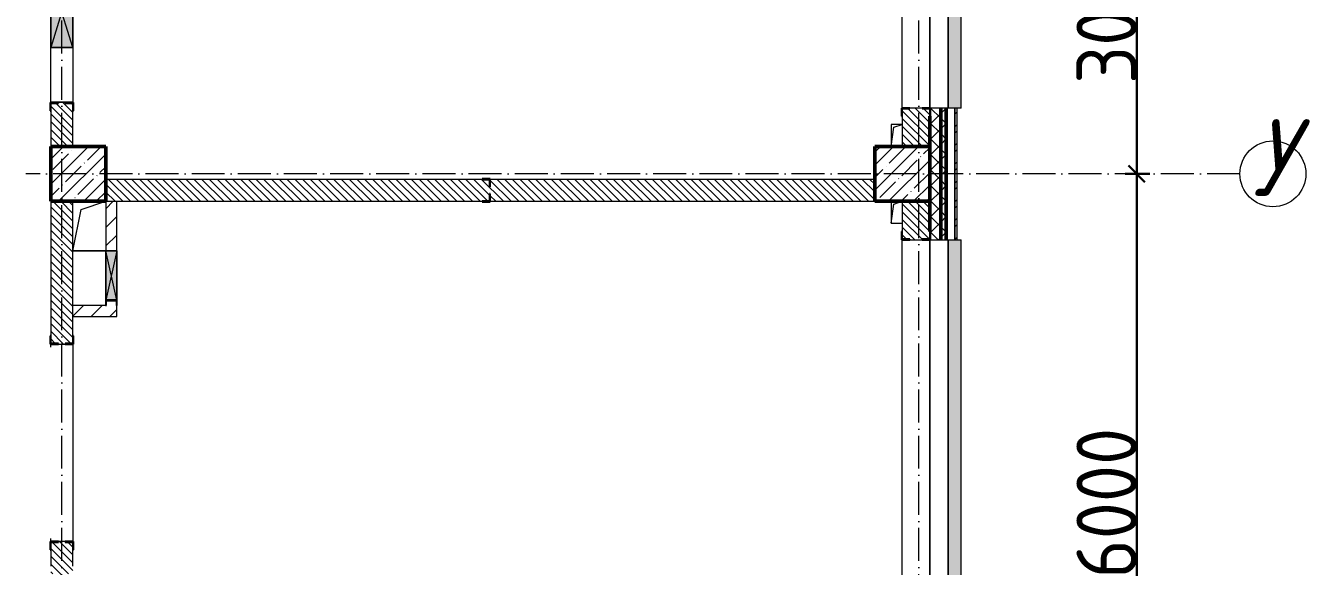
# Model space of a CAD drawing. Header units: millimetres. Extents: x -12989 to 629078, y -109036 to 555275.
# Drawn here: x 376792 to 388485, y -56107 to -51182 of the extents above; entities that cross this region are included whole.
import ezdxf

# ---------------------------------------------------------------- set-up
doc = ezdxf.new("R2010")
doc.units = ezdxf.units.MM
doc.linetypes.add('50_200_ШТРИХ_1Т_ш5_п1_п1_', pattern=[700, 500, -100, 0, -100])
for name, color, linetype, lineweight in [('4 -стяжа', 7, 'Continuous', 30), ('A-____-____-DIMS', 7, 'Continuous', 9), ('A-DETL-GENF-OTLN', 7, 'Continuous', 9), ('A-FLOR-____-OTLN', 7, 'Continuous', 9), ('A-GENM-____-MCUT', 7, 'Continuous', 25), ('A-GENM-____-OTLN', 7, 'Continuous', 9), ('A-GENM-____-OTLN-1', 7, 'Continuous', 25), ('A-GLAZ-____-OTLN', 7, 'Continuous', 9), ('A-WALL-____-MCUT-2', 7, 'Continuous', 50), ('A-WALL-____-MCUT-3', 7, 'Continuous', 9), ('A-WALL-____-OTLN', 7, 'Continuous', 9), ('A-WALL-____-PATT-1', 7, 'Continuous', 9), ('A-WALL-FNSH-MCUT-1', 7, 'Continuous', 9), ('I-WALL-____-OTLN', 7, 'Continuous', 9), ('S-COLS-____-MCUT', 7, 'Continuous', 50), ('S-COLS-____-OTLN', 7, 'Continuous', 9), ('S-GRID-____-IDEN', 7, 'Continuous', 9), ('S-GRID-____-OTLN-1', 7, '50_200_ШТРИХ_1Т_ш5_п1_п1_', 9)]:
    doc.layers.add(name, color=color, linetype=linetype, lineweight=lineweight)
doc.layers.add('A-GLAZ-____-OTLN-1', color=7, linetype='Continuous', lineweight=9, true_color=0xc0c0c0)
doc.layers.get('4 -стяжа').off()
doc.styles.add('ISOCPEUR_I', font='isocpeui.ttf', dxfattribs={"width": 0.9, "height": 2.5})
doc.styles.add('ISOCPEUR_I_9', font='isocpeui.ttf', dxfattribs={"width": 0.9, "height": 250})
doc.styles.add('СПДС', font='isocpeur.ttf', dxfattribs={"width": 0.9})
doc.dimstyles.new('ISO-2_5_0_9К_БОЛЬШОЙ_ОСИ', dxfattribs={"dimscale": 304.8, "dimtxt": 248.995294, "dimasz": 0.492126, "dimexe": 0.393701, "dimexo": 0, "dimgap": 0, "dimtad": 1, "dimdec": 0, "dimzin": 0, "dimdsep": 46, "dimtxsty": 'ISOCPEUR_I_9', "dimblk1": 'OBLIQUE', "dimblk2": 'OBLIQUE', "dimsah": 1, "dimcen": 0.09, "dimdle": 0.393701, "dimazin": 0, "dimtfac": 1, "dimtdec": 4, "dimtix": 1, "dimtmove": 0, "dimatfit": 3, "dimfxl": 1, "dimtvp": 1, "dimtolj": 1, "dimtzin": 0, "dimarcsym": 2})
pattern_1 = [(45, (283770.71, -86863.46), (-70.71068, 70.71068), []), (135, (283770.71, -86863.46), (-70.71068, -70.71068), [])]
pattern_2 = [(135, (283770.707, -86863.456), (-35.35534, -35.35534), [])]
pattern_3 = [(45, (283770.71, -86863.46), (-84.85281, 84.85281), [])]

# ---------------------------------------------------------------- blocks, each defined once
blk = doc.blocks.new('BSC_Колонна _Прямоугольная - 500х500-V33-АР1_План отверстий 3 этажа в осях 1-64_А-ГГ')
at = {"layer": 'S-COLS-____-OTLN'}
h = blk.add_hatch(dxfattribs=at)
h.set_pattern_fill('FP_70', color=256, style=0, pattern_type=2)
h.set_pattern_definition([(45, (-101000, -34331.04), (-114.04925, 114.04925), []), (45, (-100885.95, -34331.04), (-114.04925, 114.04925), [201.613, -40.323, 3.353, -36.97])])
h.paths.add_polyline_path([(-250, -250), (250, -250), (250, 250), (-250, 250), (-250, -56)], flags=0)
at = {"layer": 'S-COLS-____-MCUT'}
for p, q in [((250, 250), (-250, 250)), ((-250, 250), (-250, -250)), ((250, -250), (250, 250)), ((-250, -250), (250, -250))]:
    blk.add_line(p, q, dxfattribs=at)
blk = doc.blocks.new('BSC_Колонна _Прямоугольная - 500х500-V34-АР1_План отверстий 3 этажа в осях 1-64_А-ГГ')
at = {"layer": 'S-COLS-____-OTLN'}
h = blk.add_hatch(dxfattribs=at)
h.set_pattern_fill('FP_71', color=256, style=0, pattern_type=2)
h.set_pattern_definition([(45, (-93500, -34331.04), (-114.04925, 114.04925), []), (45, (-93385.95, -34331.04), (-114.04925, 114.04925), [201.613, -40.323, 3.353, -36.97])])
h.paths.add_polyline_path([(-250, -250), (250, -250), (250, 250), (-250, 250)], flags=0)
at = {"layer": 'S-COLS-____-MCUT'}
for p, q in [((250, 250), (-250, 250)), ((-250, 250), (-250, -250)), ((250, -250), (250, 250)), ((-250, -250), (250, -250))]:
    blk.add_line(p, q, dxfattribs=at)
blk = doc.blocks.new('Фахверк_СКБ_Уголок - 250_2700-27497298-АР1_План отверстий 3 этажа в осях 1-64_А-ГГ')
at = {"layer": 'A-GENM-____-MCUT'}
for p, q in [((200, 181), (125, 181)), ((125, 181), (125, 106)), ((131, 106), (131, 175)), ((131, 175), (200, 175)), ((200, 175), (200, 181)), ((125, 106), (131, 106)), ((131, -6), (125, -6)), ((125, -6), (125, -81)), ((125, -81), (200, -81)), ((131, -75), (131, -6)), ((200, -75), (131, -75)), ((200, -81), (200, -75))]:
    blk.add_line(p, q, dxfattribs=at)
blk = doc.blocks.new('Фахверк_СКБ_Уголок - 200_3550-28267367-АР1_План отверстий 3 этажа в осях 1-64_А-ГГ')
at = {"layer": 'A-GENM-____-MCUT'}
for p, q in [((200, 156), (125, 156)), ((125, 156), (125, 81)), ((131, 81), (131, 150)), ((131, 150), (200, 150)), ((200, 150), (200, 156)), ((125, 81), (131, 81)), ((131, 19), (125, 19)), ((125, 19), (125, -56)), ((131, -50), (131, 19)), ((125, -56), (200, -56)), ((200, -50), (131, -50)), ((200, -56), (200, -50))]:
    blk.add_line(p, q, dxfattribs=at)
blk = doc.blocks.new('154_Стойка_СКБ_Уголок - СМ-2480_200-28346303-АР1_План отверстий 3 этажа в осях 1-64_А-ГГ')
at = {"layer": 'A-GENM-____-MCUT'}
for p, q in [((125, 156), (125, 81)), ((200, 156), (125, 156)), ((131, 81), (131, 150)), ((131, 150), (200, 150)), ((200, 150), (200, 156)), ((125, 81), (131, 81)), ((131, 19), (125, 19)), ((125, 19), (125, -56)), ((131, -50), (131, 19)), ((125, -56), (200, -56)), ((200, -50), (131, -50)), ((200, -56), (200, -50))]:
    blk.add_line(p, q, dxfattribs=at)
blk = doc.blocks.new('Стойка_Влож_Полоса боковая - Полоса-28213942-АР1_План отверстий 3 этажа в осях 1-64_А-ГГ')
at = {"layer": 'A-GENM-____-OTLN'}
for p, q in [((-5, 60), (0, 60)), ((-5, -60), (-5, 60)), ((0, 31), (0, -31)), ((0, -60), (-5, -60))]:
    blk.add_line(p, q, dxfattribs=at)
blk = doc.blocks.new('Фахверк_СКБ_Уголок - 200_3960-28268576-АР1_План отверстий 3 этажа в осях 1-64_А-ГГ')
at = {"layer": 'A-GENM-____-MCUT'}
for p, q in [((200, 156), (125, 156)), ((125, 156), (125, 81)), ((131, 81), (131, 150)), ((131, 150), (200, 150)), ((200, 150), (200, 156)), ((125, 81), (131, 81)), ((131, 19), (125, 19)), ((125, 19), (125, -56)), ((131, -50), (131, 19)), ((125, -56), (200, -56)), ((200, -50), (131, -50)), ((200, -56), (200, -50))]:
    blk.add_line(p, q, dxfattribs=at)
blk = doc.blocks.new('AR_Отверстие прямоугольное _в плите_ - AR_Отверстие прямоугольное _в плите_-V179-АР1_План отверстий 3 этажа в осях 1-64_А-ГГ')
at = {"layer": 'A-GENM-____-OTLN'}
for p, q in [((50, 100), (-50, 100)), ((-50, 100), (-50, -100)), ((-50, -100), (-25, 75)), ((-25, 75), (50, 100))]:
    blk.add_line(p, q, dxfattribs=at)
blk = doc.blocks.new('AR_Отверстие прямоугольное _в плите_ - AR_Отверстие прямоугольное _в плите_-V178-АР1_План отверстий 3 этажа в осях 1-64_А-ГГ')
at = {"layer": 'A-GENM-____-OTLN'}
for p, q in [((-50, 100), (-50, -100)), ((-50, -100), (-25, 75)), ((-25, 75), (50, 100)), ((-50, -100), (50, -100))]:
    blk.add_line(p, q, dxfattribs=at)
blk = doc.blocks.new('AR_Отверстие прямоугольное _в плите_ - AR_Отверстие прямоугольное _в плите_-30552603-АР1_План отверстий 3 этажа в осях 1-64_А-ГГ')
at = {"layer": 'A-GENM-____-OTLN'}
for p, q in [((-150, -225), (-75, 150)), ((-75, 150), (150, 225)), ((-150, -225), (150, -225))]:
    blk.add_line(p, q, dxfattribs=at)
blk = doc.blocks.new('Отлив_СКБ - Отлив витража_120_НВФ-31885688-АР1_План отверстий 3 этажа в осях 1-64_А-ГГ')
at = {"layer": 'A-GLAZ-____-OTLN-1'}
for points in [[(4275, -2), (4800, -2), (4800, 0), (0, 0), (0, -2), (740, -2)], [(4275, -120), (4800, -120), (4800, -2), (0, -2), (0, -120), (740, -120)]]:
    blk.add_hatch(color=256, dxfattribs=at).paths.add_polyline_path(points, flags=0)
at = {"layer": 'A-GLAZ-____-OTLN'}
for p, q in [((0, 0), (4800, 0)), ((4800, -2), (0, -2)), ((0, -120), (0, -83)), ((4800, -83), (4800, -120)), ((0, -120), (4800, -120))]:
    blk.add_line(p, q, dxfattribs=at)
blk = doc.blocks.new('Отлив_СКБ - Отлив витража_120_НВФ-31885687-АР1_План отверстий 3 этажа в осях 1-64_А-ГГ')
at = {"layer": 'A-GLAZ-____-OTLN-1'}
for points in [[(0, 0), (0, -2), (1800, -2), (1800, 0), (534, 0)], [(0, -2), (0, -120), (1800, -120), (1800, -2), (534, -2)]]:
    blk.add_hatch(color=256, dxfattribs=at).paths.add_polyline_path(points, flags=0)
at = {"layer": 'A-GLAZ-____-OTLN'}
for p, q in [((0, 0), (1800, 0)), ((1800, -2), (0, -2)), ((0, -120), (0, -83)), ((1800, -83), (1800, -120)), ((0, -120), (1800, -120))]:
    blk.add_line(p, q, dxfattribs=at)
blk = doc.blocks.new('AR_Отверстие прямоугольное _в стене_ - AR_Отверстие прямоугольное _в стене__ОВ-36951366-АР1_План отверстий 3 этажа в осях 1-64_А-ГГ')
at = {"layer": 'A-GLAZ-____-OTLN'}
blk.add_hatch(color=256, dxfattribs=at).paths.add_polyline_path([(225, 50), (-225, 50), (-225, -50), (225, -50), (225, 47)], flags=0)
at = {"layer": 'A-DETL-GENF-OTLN'}
for p, q in [((-225, -50), (-225, 50)), ((-225, 50), (225, 50)), ((225, 50), (-225, -50)), ((-225, 50), (225, -50)), ((225, 50), (-225, 50)), ((-225, 50), (-225, -50)), ((225, -50), (-225, -50)), ((-225, -50), (225, -50))]:
    blk.add_line(p, q, dxfattribs=at)
blk = doc.blocks.new('AR_Отверстие прямоугольное _в стене_ - AR_Отверстие прямоугольное _в стене__ОВ-36945931-АР1_План отверстий 3 этажа в осях 1-64_А-ГГ')
at = {"layer": 'A-GLAZ-____-OTLN'}
blk.add_hatch(color=256, dxfattribs=at).paths.add_polyline_path([(325, 100), (-325, 100), (-325, -100), (325, -100)], flags=0)
at = {"layer": 'A-DETL-GENF-OTLN'}
for p, q in [((-325, -100), (-325, 100)), ((-325, 100), (325, 100)), ((325, 100), (-325, -100)), ((-325, 100), (325, -100)), ((325, 100), (-325, 100)), ((-325, 100), (-325, -100)), ((325, 100), (325, -100)), ((325, -100), (325, 100)), ((325, -100), (-325, -100)), ((-325, -100), (325, -100))]:
    blk.add_line(p, q, dxfattribs=at)
blk = doc.blocks.new('154_Фахверк_СКБ_Швеллер - Тип_100_3960_зеркало-28515619-АР1_План отверстий 3 этажа в осях 1-64_А-ГГ')
at = {"layer": 'A-GENM-____-MCUT'}
for p, q in [((175, 50), (125, 50)), ((125, 50), (125, -50)), ((128, 47), (175, 47)), ((128, -47), (128, 47)), ((175, 47), (175, 50)), ((125, -50), (175, -50)), ((175, -47), (128, -47)), ((175, -50), (175, -47))]:
    blk.add_line(p, q, dxfattribs=at)
blk = doc.blocks.new('Ось сетки - Круг_Ø6_00__ISO-2_5_0_9K_-25732049-АР1_План отверстий 3 этажа в осях 1-64_А-ГГ')
at = {"layer": 'S-GRID-____-IDEN'}
blk.add_circle((0, 0), 3, dxfattribs=at)
blk = doc.blocks.new('_Oblique')
at = {"color": 0, "linetype": 'ByBlock', "lineweight": -2}
blk.add_line((-0.5, -0.5), (0.5, 0.5), dxfattribs=at)
blk = doc.blocks.new('*D2899')
at = {"layer": 'A-____-____-DIMS', "color": 0, "lineweight": -2, "transparency": 16777216}
for p, q in [((386905, -58652), (386905, -52412)), ((386799, -52532), (387025, -52532)), ((386799, -58532), (387025, -58532))]:
    blk.add_line(p, q, dxfattribs=at)
at = {"layer": 'Defpoints', "color": 0, "transparency": 16777216}
for p in [(386799, -52532), (386905, -52532), (386799, -58532)]:
    blk.add_point(p, dxfattribs=at)
at = {"layer": 'A-____-____-DIMS', "color": 0, "lineweight": -2, "transparency": 16777216, "xscale": 150, "yscale": 150, "zscale": 150}
for p, rotation in [((386905, -52532), 90), ((386905, -58532), 270)]:
    blk.add_blockref('_Oblique', p, dxfattribs=dict(at, rotation=rotation))
at = {"layer": 'A-____-____-DIMS', "color": 0, "transparency": 16777216, "insert": (386631, -55532), "char_height": 548.6, "attachment_point": 5, "rotation": 90, "style": 'СПДС'}
blk.add_mtext('\\A1;6000', dxfattribs=at)
blk = doc.blocks.new('*D2900')
at = {"layer": 'A-____-____-DIMS', "color": 0, "lineweight": -2, "transparency": 16777216}
for p, q in [((386905, -52652), (386905, -49412)), ((386799, -49532), (387025, -49532)), ((386799, -52532), (387025, -52532))]:
    blk.add_line(p, q, dxfattribs=at)
at = {"layer": 'Defpoints', "color": 0, "transparency": 16777216}
for p in [(386799, -49532), (386905, -49532), (386799, -52532)]:
    blk.add_point(p, dxfattribs=at)
at = {"layer": 'A-____-____-DIMS', "color": 0, "lineweight": -2, "transparency": 16777216, "xscale": 150, "yscale": 150, "zscale": 150}
for p, rotation in [((386905, -49532), 90), ((386905, -52532), 270)]:
    blk.add_blockref('_Oblique', p, dxfattribs=dict(at, rotation=rotation))
at = {"layer": 'A-____-____-DIMS', "color": 0, "transparency": 16777216, "insert": (386631, -51032), "char_height": 548.6, "attachment_point": 5, "rotation": 90, "style": 'СПДС'}
blk.add_mtext('\\A1;3000', dxfattribs=at)
blk = doc.blocks.new('3эт')
at = {"layer": 'S-GRID-____-OTLN-1', "color": 251, "ltscale": 0.6, "true_color": 0x636466}
for p, q in [((377120.7, -91346.1), (377120.7, -36982.5)), ((384920.7, -91346.1), (384920.7, -36982.5)), ((387845.1, -52532.4), (376792, -52532.4))]:
    blk.add_line(p, q, dxfattribs=at)
at = {"layer": 'S-GRID-____-IDEN', "insert": (387955.1, -52035.4), "char_height": 700, "width": 223.671, "attachment_point": 1, "style": 'ISOCPEUR_I'}
blk.add_mtext('\\fISOCPEUR|b0|i1|c204|p34|;\\W.9;У', dxfattribs=at)
at = {"layer": 'A-____-____-DIMS'}
for base, p1, p2, override, picture, middle in [((386904.9, -49532.4), (386798.9, -52532.4), (386798.9, -49532.4), {"dimtxt": 1.8, "dimpost": '<>', "dimtxsty": 'СПДС', "dimfxl": 3000}, '*D2900', (386630.6, -51032.4)), ((386904.9, -52532.4), (386798.9, -58532.4), (386798.9, -52532.4), {"dimtxt": 1.8, "dimpost": '<>', "dimtxsty": 'СПДС', "dimfxl": 6000}, '*D2899', (386630.6, -55532.4))]:
    dim = blk.add_linear_dim(base=base, p1=p1, p2=p2, angle=90, dimstyle='ISO-2_5_0_9К_БОЛЬШОЙ_ОСИ', override=override, dxfattribs=at)
    dim.commit()
    dim.dimension.update_dxf_attribs({"geometry": picture, "text_midpoint": middle})

msp = doc.modelspace()

# ---------------------------------------------------------------- hatches: boundary and pattern name
at = {"layer": 'A-WALL-____-PATT-1'}
h = msp.add_hatch(dxfattribs=at)
h.set_pattern_fill('FP_1', color=256, style=0, pattern_type=2)
h.set_pattern_definition(pattern_1)
h.paths.add_polyline_path([(385120.7074, -88882.4142), (385120.7074, -87932.4142), (385026.7074, -87932.4142), (385026.7074, -88007.4142), (385020.7074, -88007.4142), (385020.7074, -88882.4142)], flags=0)
h.paths.add_polyline_path([(385026.7074, -86132.4142), (385120.7074, -86132.4142), (385120.7074, -84932.4142), (385026.7074, -84932.4142), (385026.7074, -85007.4142), (385020.7074, -85007.4142), (385020.7074, -86057.4142), (385026.7074, -86057.4142), (385026.7074, -86129.4028)], flags=0)
h.paths.add_polyline_path([(385120.7074, -83132.4142), (385120.7074, -81932.4142), (385026.7074, -81932.4142), (385026.7074, -82007.4142), (385020.7074, -82007.4142), (385020.7074, -83057.4142), (385026.7074, -83057.4142), (385026.7074, -83132.4142)], flags=0)
h.paths.add_polyline_path([(385120.7074, -80132.4142), (385120.7074, -78932.4142), (385026.7074, -78932.4142), (385026.7074, -79007.4142), (385020.7074, -79007.4142), (385020.7074, -80057.4142), (385026.7074, -80057.4142), (385026.7074, -80132.4142)], flags=0)
h.paths.add_polyline_path([(385026.7074, -77132.4142), (385120.7074, -77132.4142), (385120.7074, -75932.4142), (385026.7074, -75932.4142), (385026.7074, -76007.4142), (385020.7074, -76007.4142), (385020.7074, -77057.4142), (385026.7074, -77057.4142), (385026.7074, -77126.4142)], flags=0)
h.paths.add_polyline_path([(385026.7074, -71132.4142), (385120.7074, -71132.4142), (385120.7074, -69932.4142), (385026.7074, -69932.4142), (385026.7074, -70007.4142), (385020.7074, -70007.4142), (385020.7074, -71057.4142), (385026.7074, -71057.4142), (385026.7074, -71126.4142)], flags=0)
h.paths.add_polyline_path([(385026.7074, -68132.4142), (385120.7074, -68132.4142), (385120.7074, -66932.4142), (385026.7074, -66932.4142), (385026.7074, -67007.4142), (385020.7074, -67007.4142), (385020.7074, -68057.4142), (385026.7074, -68057.4142), (385026.7074, -68126.4142)], flags=0)
h.paths.add_polyline_path([(385120.7074, -65132.4142), (385120.7074, -63932.4142), (385026.7074, -63932.4142), (385026.7074, -64007.4142), (385020.7074, -64007.4142), (385020.7074, -65057.4142), (385026.7074, -65057.4142), (385026.7074, -65132.4142)], flags=0)
h.paths.add_polyline_path([(385026.7074, -62132.4142), (385120.7074, -62132.4142), (385120.7074, -60932.4142), (385026.7074, -60932.4142), (385026.7074, -61007.4142), (385020.7074, -61007.4142), (385020.7074, -62057.4142), (385026.7074, -62057.4142), (385026.7074, -62126.4142)], flags=0)
h.paths.add_polyline_path([(385120.7074, -59132.4142), (385120.7074, -57932.4142), (385026.7074, -57932.4142), (385026.7074, -58007.4142), (385020.7074, -58007.4142), (385020.7074, -59057.4142), (385026.7074, -59057.4142), (385026.7074, -59132.4142)], flags=0)
h.paths.add_polyline_path([(385120.7074, -53132.4142), (385120.7074, -51932.4142), (385026.7074, -51932.4142), (385026.7074, -52007.4142), (385020.7074, -52007.4142), (385020.7074, -53057.4142), (385026.7074, -53057.4142), (385026.7074, -53132.4142)], flags=0)
h.paths.add_polyline_path([(385026.7074, -50132.4142), (385120.7074, -50132.4142), (385120.7074, -48932.4142), (385026.7074, -48932.4142), (385026.7074, -49007.4142), (385020.7074, -49007.4142), (385020.7074, -50057.4142), (385026.7074, -50057.4142), (385026.7074, -50126.4142)], flags=0)
h.paths.add_polyline_path([(385120.7074, -47132.4142), (385120.7074, -45932.4142), (385026.7074, -45932.4142), (385026.7074, -46007.4142), (385020.7074, -46007.4142), (385020.7074, -47057.4142), (385026.7074, -47057.4142), (385026.7074, -47132.4142)], flags=0)
h.paths.add_polyline_path([(385120.7074, -41132.4142), (385120.7074, -40067.4142), (385020.7074, -40067.4142), (385020.7074, -41057.4142), (385026.7074, -41057.4142), (385026.7074, -41132.4142)], flags=0)
h = msp.add_hatch(dxfattribs=at)
h.set_pattern_fill('FP_1', color=256, style=0, pattern_type=2)
h.set_pattern_definition(pattern_1)
h.paths.add_polyline_path([(385120.7074, -88932.4142), (385170.7074, -88932.4142), (385170.7074, -87932.4142), (385120.7074, -87932.4142), (385120.7074, -88882.4142)], flags=0)
h.paths.add_polyline_path([(385120.7074, -86132.4142), (385170.7074, -86132.4142), (385170.7074, -84932.4142), (385120.7074, -84932.4142), (385120.7074, -86129.4028)], flags=0)
h.paths.add_polyline_path([(385170.7074, -83132.4142), (385170.7074, -81932.4142), (385120.7074, -81932.4142), (385120.7074, -83132.4142)], flags=0)
h.paths.add_polyline_path([(385170.7074, -80132.4142), (385170.7074, -78932.4142), (385120.7074, -78932.4142), (385120.7074, -80132.4142)], flags=0)
h.paths.add_polyline_path([(385120.7074, -77132.4142), (385170.7074, -77132.4142), (385170.7074, -75932.4142), (385120.7074, -75932.4142), (385120.7074, -76669.0687)], flags=0)
h.paths.add_polyline_path([(385120.7074, -71132.4142), (385170.7074, -71132.4142), (385170.7074, -69932.4142), (385120.7074, -69932.4142), (385120.7074, -70648.8561)], flags=0)
h.paths.add_polyline_path([(385170.7074, -68132.4142), (385170.7074, -66932.4142), (385120.7074, -66932.4142), (385120.7074, -68132.4142)], flags=0)
h.paths.add_polyline_path([(385170.7074, -65132.4142), (385170.7074, -63932.4142), (385120.7074, -63932.4142), (385120.7074, -65132.4142)], flags=0)
h.paths.add_polyline_path([(385120.7074, -62132.4142), (385170.7074, -62132.4142), (385170.7074, -60932.4142), (385120.7074, -60932.4142), (385120.7074, -62048.5523)], flags=0)
h.paths.add_polyline_path([(385120.7074, -59132.4142), (385170.7074, -59132.4142), (385170.7074, -57932.4142), (385120.7074, -57932.4142), (385120.7074, -58608.4308)], flags=0)
h.paths.add_polyline_path([(385120.7074, -53132.4142), (385170.7074, -53132.4142), (385170.7074, -51932.4142), (385120.7074, -51932.4142), (385120.7074, -52588.2182)], flags=0)
h.paths.add_polyline_path([(385170.7074, -50132.4142), (385170.7074, -48932.4142), (385120.7074, -48932.4142), (385120.7074, -50132.4142)], flags=0)
h.paths.add_polyline_path([(385120.7074, -47132.4142), (385170.7074, -47132.4142), (385170.7074, -45932.4142), (385120.7074, -45932.4142), (385120.7074, -46568.0055)], flags=0)
h.paths.add_polyline_path([(385120.7074, -41132.4142), (385170.7074, -41132.4142), (385170.7074, -40067.4142), (385120.7074, -40067.4142), (385120.7074, -40547.7929)], flags=0)
h = msp.add_hatch(dxfattribs=at)
h.set_pattern_fill('FP_3', color=256, style=0, pattern_type=2)
h.set_pattern_definition([(45, (283770.71, -86863.46), (-85.53659, 85.53659), []), (45, (283827.73, -86863.46), (-85.53659, 85.53659), [])])
h.paths.add_polyline_path([(385250.7074, -89032.4142), (385270.7074, -89032.4142), (385270.7074, -87932.4142), (385250.7074, -87932.4142), (385250.7074, -89012.4142)], flags=0)
h.paths.add_polyline_path([(385270.7074, -86132.4142), (385270.7074, -84932.4142), (385250.7074, -84932.4142), (385250.7074, -86132.4142)], flags=0)
h.paths.add_polyline_path([(385250.7074, -83132.4142), (385270.7074, -83132.4142), (385270.7074, -81932.4142), (385250.7074, -81932.4142), (385250.7074, -82689.2813)], flags=0)
h.paths.add_polyline_path([(385250.7074, -80132.4142), (385270.7074, -80132.4142), (385270.7074, -78932.4142), (385250.7074, -78932.4142), (385250.7074, -80109.1902)], flags=0)
h.paths.add_polyline_path([(385270.7074, -77132.4142), (385270.7074, -75932.4142), (385250.7074, -75932.4142), (385250.7074, -77132.4142)], flags=0)
h.paths.add_polyline_path([(385270.7074, -71132.4142), (385270.7074, -69932.4142), (385250.7074, -69932.4142), (385250.7074, -71132.4142)], flags=0)
h.paths.add_polyline_path([(385270.7074, -68132.4142), (385270.7074, -66932.4142), (385250.7074, -66932.4142), (385250.7074, -68132.4142)], flags=0)
h.paths.add_polyline_path([(385270.7074, -65132.4142), (385270.7074, -63932.4142), (385250.7074, -63932.4142), (385250.7074, -65132.4142)], flags=0)
h.paths.add_polyline_path([(385250.7074, -62132.4142), (385270.7074, -62132.4142), (385270.7074, -60932.4142), (385250.7074, -60932.4142), (385250.7074, -62048.5523)], flags=0)
h.paths.add_polyline_path([(385270.7074, -59132.4142), (385270.7074, -57932.4142), (385250.7074, -57932.4142), (385250.7074, -59132.4142)], flags=0)
h.paths.add_polyline_path([(385270.7074, -53132.4142), (385270.7074, -51932.4142), (385250.7074, -51932.4142), (385250.7074, -53132.4142)], flags=0)
h.paths.add_polyline_path([(385250.7074, -50132.4142), (385270.7074, -50132.4142), (385270.7074, -48932.4142), (385250.7074, -48932.4142), (385250.7074, -50008.127)], flags=0)
h.paths.add_polyline_path([(385270.7074, -47132.4142), (385270.7074, -45932.4142), (385250.7074, -45932.4142), (385250.7074, -47132.4142)], flags=0)
h.paths.add_polyline_path([(385270.7074, -41132.4142), (385270.7074, -40067.4142), (385250.7074, -40067.4142), (385250.7074, -41132.4142)], flags=0)
h = msp.add_hatch(dxfattribs=at)
h.set_pattern_fill('FP_6', color=256, style=0, pattern_type=2)
h.set_pattern_definition(pattern_2)
h.paths.add_polyline_path([(377020.7074, -52282.4142), (377220.7074, -52282.4142), (377220.7074, -51888.4142), (377151.7074, -51888.4142), (377151.7074, -51882.4142), (377089.7074, -51882.4142), (377089.7074, -51888.4142), (377020.7074, -51888.4142), (377020.7074, -51957.4142)], flags=0)
h.paths.add_polyline_path([(377151.7074, -50182.4142), (377151.7074, -50176.4142), (377220.7074, -50176.4142), (377220.7074, -49782.4142), (377020.7074, -49782.4142), (377020.7074, -50176.4142), (377089.7074, -50176.4142), (377089.7074, -50182.4142)], flags=0)
h = msp.add_hatch(dxfattribs=at)
h.set_pattern_fill('FP_6', color=256, style=0, pattern_type=2)
h.set_pattern_definition(pattern_2)
h.paths.add_polyline_path([(384951.7074, -52282.4142), (385020.7074, -52282.4142), (385020.7074, -51938.4142), (384951.7074, -51938.4142), (384951.7074, -51932.4142), (384839.7074, -51932.4142), (384839.7074, -51938.4142), (384770.7074, -51938.4142), (384770.7074, -52282.4142)], flags=0)
h.paths.add_polyline_path([(384951.7074, -50132.4142), (384951.7074, -50126.4142), (385020.7074, -50126.4142), (385020.7074, -49782.4142), (384770.7074, -49782.4142), (384770.7074, -50126.4142), (384839.7074, -50126.4142), (384839.7074, -50132.4142)], flags=0)
h = msp.add_hatch(dxfattribs=at)
h.set_pattern_fill('FP_6', color=256, style=0, pattern_type=2)
h.set_pattern_definition(pattern_2)
h.paths.add_polyline_path([(384502.4949, -52782.4142), (384520.7074, -52782.4142), (384520.7074, -52582.4142), (381020.7074, -52582.4142), (381020.7074, -52651.4142), (381014.7074, -52651.4142), (381014.7074, -52582.4142), (377520.7074, -52582.4142), (377520.7074, -52782.4142), (381014.7074, -52782.4142), (381014.7074, -52713.4142), (381020.7074, -52713.4142), (381020.7074, -52782.4142), (382735.0306, -52782.4142)], flags=0)
h = msp.add_hatch(dxfattribs=at)
h.set_pattern_fill('FP_6', color=256, style=0, pattern_type=2)
h.set_pattern_definition(pattern_2)
h.paths.add_polyline_path([(377220.7074, -58282.4142), (377220.7074, -57988.4142), (377151.7074, -57988.4142), (377151.7074, -57982.4142), (377089.7074, -57982.4142), (377089.7074, -57988.4142), (377020.7074, -57988.4142), (377020.7074, -58282.4142)], flags=0)
h.paths.add_polyline_path([(377089.7074, -56182.4142), (377151.7074, -56182.4142), (377151.7074, -56176.4142), (377220.7074, -56176.4142), (377220.7074, -55888.4142), (377151.7074, -55888.4142), (377151.7074, -55882.4142), (377089.7074, -55882.4142), (377089.7074, -55888.4142), (377020.7074, -55888.4142), (377020.7074, -56176.4142), (377089.7074, -56176.4142)], flags=0)
h.paths.add_polyline_path([(377089.7074, -54082.4142), (377151.7074, -54082.4142), (377151.7074, -54076.4142), (377220.7074, -54076.4142), (377220.7074, -52782.4142), (377020.7074, -52782.4142), (377020.7074, -54076.4142), (377089.7074, -54076.4142)], flags=0)
h = msp.add_hatch(dxfattribs=at)
h.set_pattern_fill('FP_4', color=256, style=0, pattern_type=2)
h.set_pattern_definition(pattern_3)
h.paths.add_polyline_path([(377617.7074, -53732.4142), (377617.7074, -53685.4142), (377523.7074, -53685.4142), (377523.7074, -53732.4142), (377570.7074, -53732.4142)], flags=0)
h.paths.add_polyline_path([(377520.7074, -53232.4142), (377620.7074, -53232.4142), (377620.7074, -52782.4142), (377520.7074, -52782.4142)], flags=0)
h = msp.add_hatch(dxfattribs=at)
h.set_pattern_fill('FP_6', color=256, style=0, pattern_type=2)
h.set_pattern_definition(pattern_2)
h.paths.add_polyline_path([(384770.7074, -58282.4142), (385020.7074, -58282.4142), (385020.7074, -57938.4142), (384951.7074, -57938.4142), (384951.7074, -57932.4142), (384839.7074, -57932.4142), (384839.7074, -57938.4142), (384770.7074, -57938.4142), (384770.7074, -58007.4142)], flags=0)
h.paths.add_polyline_path([(384839.7074, -53132.4142), (384951.7074, -53132.4142), (384951.7074, -53126.4142), (385020.7074, -53126.4142), (385020.7074, -52782.4142), (384770.7074, -52782.4142), (384770.7074, -53126.4142), (384839.7074, -53126.4142)], flags=0)
h = msp.add_hatch(dxfattribs=at)
h.set_pattern_fill('FP_4', color=256, style=0, pattern_type=2)
h.set_pattern_definition(pattern_3)
h.paths.add_polyline_path([(377220.7074, -53832.4142), (377620.7074, -53832.4142), (377620.7074, -53732.4142), (377220.7074, -53732.4142)], flags=0)

# ---------------------------------------------------------------- linework, layer by layer
at = {"layer": 'A-FLOR-____-OTLN'}
msp.add_line((377520.7074, -53232.4142), (377220.7074, -53232.4142), dxfattribs=at)
at = {"layer": 'A-WALL-____-MCUT-2'}
for p, q in [((385020.7074, -52007.4142), (385020.7074, -52282.4142)), ((385120.7074, -53132.4142), (385120.7074, -51932.4142)), ((385170.7074, -53132.4142), (385170.7074, -51932.4142)), ((385020.7074, -52782.4142), (385020.7074, -53057.4142))]:
    msp.add_line(p, q, dxfattribs=at)
at = {"layer": 'A-WALL-____-MCUT-3'}
for p, q in [((377020.7074, -51957.4142), (377020.7074, -52282.4142)), ((377220.7074, -52282.4142), (377220.7074, -51957.4142)), ((384770.7074, -52007.4142), (384770.7074, -52282.4142)), ((384951.7074, -51932.4142), (384839.7074, -51932.4142)), ((385250.7074, -51932.4142), (385026.7074, -51932.4142)), ((385250.7074, -53132.4142), (385250.7074, -51932.4142)), ((380945.7074, -52582.4142), (377520.7074, -52582.4142)), ((384520.7074, -52582.4142), (381020.7074, -52582.4142)), ((377020.7074, -52782.4142), (377020.7074, -54007.4142)), ((377220.7074, -54007.4142), (377220.7074, -52782.4142)), ((377520.7074, -52782.4142), (380945.7074, -52782.4142)), ((381020.7074, -52782.4142), (384520.7074, -52782.4142)), ((384770.7074, -52782.4142), (384770.7074, -53057.4142)), ((384839.7074, -53132.4142), (384951.7074, -53132.4142)), ((385026.7074, -53132.4142), (385250.7074, -53132.4142)), ((377151.7074, -55882.4142), (377089.7074, -55882.4142)), ((377020.7074, -55957.4142), (377020.7074, -56107.4142)), ((377220.7074, -56107.4142), (377220.7074, -55957.4142))]:
    msp.add_line(p, q, dxfattribs=at)
at = {"layer": 'A-WALL-____-OTLN'}
for p, q in [((384770.7074, -51932.4142), (384770.7074, -50132.4142)), ((385020.7074, -51932.4142), (385020.7074, -50132.4142)), ((385020.7074, -50132.4142), (385020.7074, -51932.4142)), ((384770.7074, -57932.4142), (384770.7074, -53132.4142)), ((385020.7074, -57932.4142), (385020.7074, -53132.4142)), ((385020.7074, -53132.4142), (385020.7074, -57932.4142))]:
    msp.add_line(p, q, dxfattribs=at)
at = {"layer": 'A-WALL-FNSH-MCUT-1'}
for p, q in [((385270.7074, -51932.4142), (385250.7074, -51932.4142)), ((385250.7074, -51932.4142), (385250.7074, -53132.4142)), ((385270.7074, -53132.4142), (385270.7074, -51932.4142)), ((377520.7074, -52782.4142), (377520.7074, -53232.4142)), ((377620.7074, -53232.4142), (377620.7074, -52782.4142)), ((385250.7074, -53132.4142), (385270.7074, -53132.4142)), ((377520.7074, -53732.4142), (377220.7074, -53732.4142)), ((377620.7074, -53832.4142), (377620.7074, -53732.4142)), ((377220.7074, -53832.4142), (377620.7074, -53832.4142))]:
    msp.add_line(p, q, dxfattribs=at)
at = {"layer": 'I-WALL-____-OTLN'}
for p, q in [((377020.7074, -51882.4142), (377020.7074, -51382.4142)), ((377220.7074, -51382.4142), (377220.7074, -51882.4142)), ((377020.7074, -54112.4142), (377020.7074, -54082.4142)), ((377220.7074, -54082.4142), (377220.7074, -55882.4142)), ((377020.7074, -55882.4142), (377020.7074, -55852.4142))]:
    msp.add_line(p, q, dxfattribs=at)

# ---------------------------------------------------------------- block references
at = {"layer": '4 -стяжа'}
msp.add_blockref('3эт', (0, 0), dxfattribs=at)
at = {"layer": 'A-GENM-____-OTLN'}
for p, rotation in [((377120.7074, -51882.4142), 269.9999999999999), ((377120.7074, -54082.4142), 89.99999999999991)]:
    msp.add_blockref('Стойка_Влож_Полоса боковая - Полоса-28213942-АР1_План отверстий 3 этажа в осях 1-64_А-ГГ', p, dxfattribs=dict(at, rotation=rotation))
for name, p in [('AR_Отверстие прямоугольное _в плите_ - AR_Отверстие прямоугольное _в плите_-V179-АР1_План отверстий 3 этажа в осях 1-64_А-ГГ', (384720.7074, -52182.4142)), ('AR_Отверстие прямоугольное _в плите_ - AR_Отверстие прямоугольное _в плите_-30552603-АР1_План отверстий 3 этажа в осях 1-64_А-ГГ', (377370.7074, -53007.4142)), ('AR_Отверстие прямоугольное _в плите_ - AR_Отверстие прямоугольное _в плите_-V178-АР1_План отверстий 3 этажа в осях 1-64_А-ГГ', (384720.7074, -52882.4142))]:
    msp.add_blockref(name, p, dxfattribs=at)
at = {"layer": 'A-GENM-____-OTLN-1'}
for name, p, rotation in [('154_Стойка_СКБ_Уголок - СМ-2480_200-28346303-АР1_План отверстий 3 этажа в осях 1-64_А-ГГ', (377070.7074, -51757.4142), 269.9999999999999), ('Фахверк_СКБ_Уголок - 250_2700-27497298-АР1_План отверстий 3 этажа в осях 1-64_А-ГГ', (384845.7074, -51807.4142), 269.9999999999999), ('Фахверк_СКБ_Уголок - 200_3550-28267367-АР1_План отверстий 3 этажа в осях 1-64_А-ГГ', (381145.7074, -52632.4142), 180), ('Фахверк_СКБ_Уголок - 250_2700-27497298-АР1_План отверстий 3 этажа в осях 1-64_А-ГГ', (384945.7074, -53257.4142), 89.9999999999999), ('154_Фахверк_СКБ_Швеллер - Тип_100_3960_зеркало-28515619-АР1_План отверстий 3 этажа в осях 1-64_А-ГГ', (377570.7074, -53557.4142), 270), ('154_Стойка_СКБ_Уголок - СМ-2480_200-28346303-АР1_План отверстий 3 этажа в осях 1-64_А-ГГ', (377170.7074, -54207.4142), 89.9999999999999), ('Фахверк_СКБ_Уголок - 200_3960-28268576-АР1_План отверстий 3 этажа в осях 1-64_А-ГГ', (377070.7074, -55757.4142), 269.9999999999999)]:
    msp.add_blockref(name, p, dxfattribs=dict(at, rotation=rotation))
at = {"layer": 'A-GLAZ-____-OTLN'}
for name, p, rotation in [('Отлив_СКБ - Отлив витража_120_НВФ-31885687-АР1_План отверстий 3 этажа в осях 1-64_А-ГГ', (385187.7074, -51932.4142), 90), ('AR_Отверстие прямоугольное _в стене_ - AR_Отверстие прямоугольное _в стене__ОВ-36945931-АР1_План отверстий 3 этажа в осях 1-64_А-ГГ', (377120.7074, -51057.4142), 269.9999999999999), ('Отлив_СКБ - Отлив витража_120_НВФ-31885688-АР1_План отверстий 3 этажа в осях 1-64_А-ГГ', (385187.7074, -57932.4142), 90), ('AR_Отверстие прямоугольное _в стене_ - AR_Отверстие прямоугольное _в стене__ОВ-36951366-АР1_План отверстий 3 этажа в осях 1-64_А-ГГ', (377570.7074, -53457.4142), 270)]:
    msp.add_blockref(name, p, dxfattribs=dict(at, rotation=rotation))
at = {"layer": 'S-COLS-____-OTLN'}
for name, p in [('BSC_Колонна _Прямоугольная - 500х500-V34-АР1_План отверстий 3 этажа в осях 1-64_А-ГГ', (377270.7074, -52532.4142)), ('BSC_Колонна _Прямоугольная - 500х500-V33-АР1_План отверстий 3 этажа в осях 1-64_А-ГГ', (384770.7074, -52532.4142))]:
    msp.add_blockref(name, p, dxfattribs=at)
at = {"layer": 'S-GRID-____-IDEN', "xscale": 99.99999999999993, "yscale": 99.99999999999993, "zscale": 99.99999999999993, "rotation": 89.9999999999998}
msp.add_blockref('Ось сетки - Круг_Ø6_00__ISO-2_5_0_9K_-25732049-АР1_План отверстий 3 этажа в осях 1-64_А-ГГ', (388145.1141, -52532.4142), dxfattribs=at)

doc.saveas('drawing.dxf')
